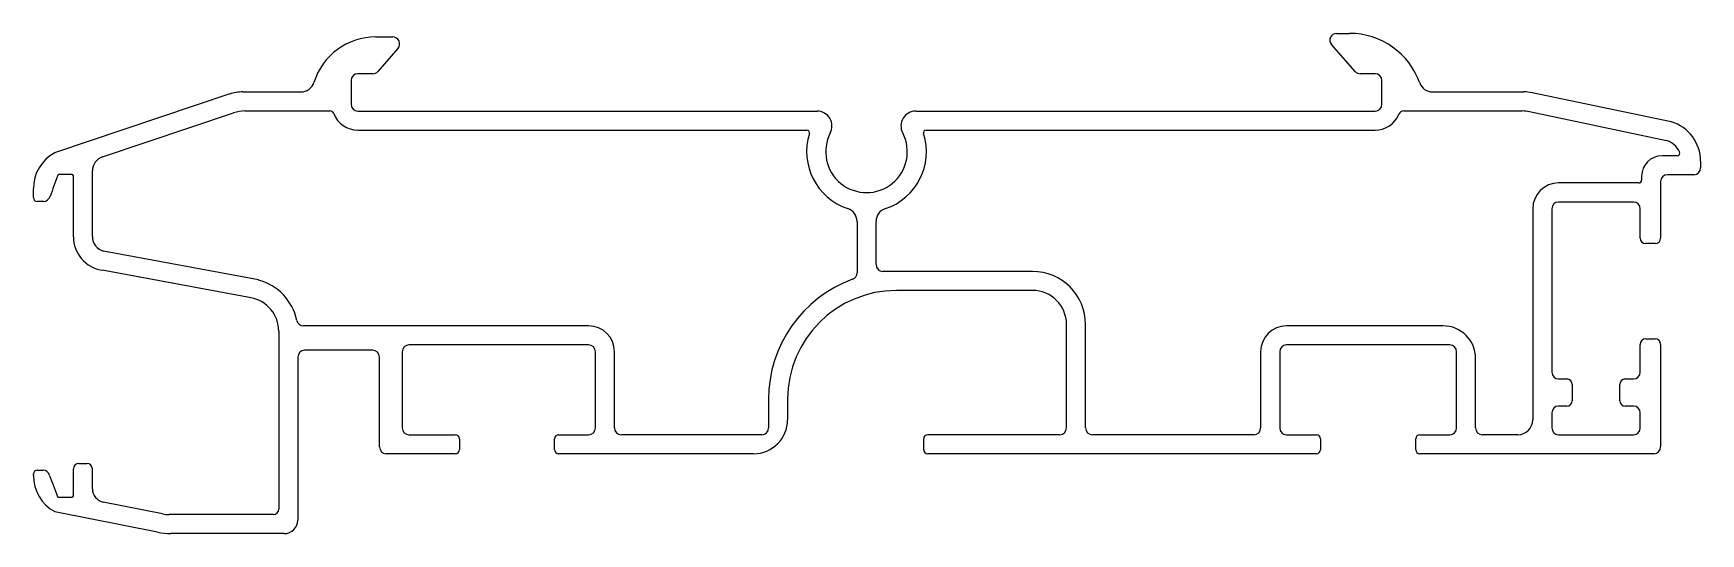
# Model space of a CAD drawing. Extents: x 2057 to 2179, y 1613 to 1650.
import ezdxf

# ---------------------------------------------------------------- set-up
doc = ezdxf.new("R2010")
doc.units = 0
doc.layers.get('0').update_dxf_attribs({"linetype": 'CONTINUOUS'})

msp = doc.modelspace()

# ---------------------------------------------------------------- linework, layer by layer
for p, q in [((2081.69, 1649.25), (2082.93, 1649.25)), ((2083.32, 1648.4), (2081.84, 1646.72)), ((2153.67, 1646.72), (2151.93, 1648.7)), ((2152.3, 1649.51), (2153.26, 1649.51)), ((2079.87, 1646.05), (2079.87, 1644.3)), ((2081.46, 1646.55), (2080.37, 1646.55)), ((2155.14, 1646.55), (2154.05, 1646.55)), ((2155.64, 1644.3), (2155.64, 1646.05)), ((2070.95, 1645.06), (2058.08, 1640.73)), ((2071.91, 1645.21), (2076.19, 1645.21)), ((2159.36, 1645.21), (2166.07, 1645.21)), ((2176.9, 1643.01), (2166.68, 1645.15)), ((2061.61, 1640.44), (2071.24, 1643.68)), ((2072.07, 1643.81), (2078.32, 1643.81)), ((2080.37, 1643.8), (2114.12, 1643.8)), ((2121.39, 1643.8), (2155.14, 1643.8)), ((2157.26, 1643.81), (2165.96, 1643.81)), ((2166.5, 1643.76), (2176.55, 1641.65)), ((2080.37, 1642.4), (2113.37, 1642.4)), ((2122.14, 1642.4), (2155.14, 1642.4)), ((2177.34, 1640.52), (2176.23, 1640.52)), ((2179.07, 1640.12), (2179.07, 1639.62)), ((2059.36, 1639.15), (2058.42, 1639.15)), ((2059.46, 1634.57), (2059.46, 1639.05)), ((2060.86, 1634.58), (2060.86, 1639.4)), ((2174.73, 1639.02), (2174.73, 1638.72)), ((2176.13, 1638.62), (2176.13, 1634.46)), ((2178.57, 1639.12), (2176.63, 1639.12)), ((2056.52, 1637.45), (2056.52, 1638.1)), ((2174.53, 1638.52), (2168.63, 1638.52)), ((2057.28, 1637.15), (2056.82, 1637.15)), ((2166.73, 1636.62), (2166.73, 1621.12)), ((2168.13, 1636.62), (2168.13, 1624.62)), ((2174.13, 1637.12), (2168.63, 1637.12)), ((2174.63, 1634.46), (2174.63, 1636.62)), ((2117.06, 1635.69), (2117.06, 1631.91)), ((2118.46, 1632.52), (2118.46, 1635.69)), ((2175.73, 1634.06), (2175.03, 1634.06)), ((2073.07, 1631.39), (2061.68, 1633.51)), ((2072.52, 1630.08), (2061.57, 1632.1)), ((2129.96, 1632.02), (2118.96, 1632.02)), ((2129.96, 1630.62), (2119.96, 1630.62)), ((2074.56, 1627.62), (2074.56, 1614.55)), ((2097.33, 1628.02), (2076.37, 1628.02)), ((2132.46, 1620.52), (2132.46, 1628.12)), ((2133.86, 1620.52), (2133.86, 1628.12)), ((2160.13, 1628.02), (2148.63, 1628.02)), ((2097.33, 1626.62), (2084.13, 1626.62)), ((2160.63, 1626.62), (2148.63, 1626.62)), ((2174.63, 1624.62), (2174.63, 1626.66)), ((2175.03, 1627.06), (2175.73, 1627.06)), ((2176.13, 1626.66), (2176.13, 1619.12)), ((2075.96, 1625.72), (2075.96, 1613.75)), ((2081.46, 1626.22), (2076.46, 1626.22)), ((2081.96, 1619.12), (2081.96, 1625.72)), ((2083.63, 1626.12), (2083.63, 1620.52)), ((2097.83, 1620.52), (2097.83, 1626.12)), ((2099.23, 1620.52), (2099.23, 1626.12)), ((2146.73, 1626.12), (2146.73, 1620.52)), ((2148.13, 1626.12), (2148.13, 1620.52)), ((2161.13, 1620.52), (2161.13, 1626.12)), ((2162.53, 1620.52), (2162.53, 1625.62)), ((2168.63, 1624.12), (2169.23, 1624.12)), ((2173.53, 1624.12), (2174.13, 1624.12)), ((2110.56, 1622.62), (2110.56, 1620.52)), ((2111.96, 1622.62), (2111.96, 1621.12)), ((2169.63, 1623.72), (2169.63, 1622.52)), ((2173.13, 1622.52), (2173.13, 1623.72)), ((2168.13, 1621.62), (2168.13, 1620.52)), ((2169.23, 1622.12), (2168.63, 1622.12)), ((2174.13, 1622.12), (2173.53, 1622.12)), ((2174.63, 1620.52), (2174.63, 1621.62)), ((2084.13, 1620.02), (2087.53, 1620.02)), ((2087.83, 1619.72), (2087.83, 1618.92)), ((2094.83, 1618.92), (2094.83, 1619.72)), ((2095.13, 1620.02), (2097.33, 1620.02)), ((2110.06, 1620.02), (2099.73, 1620.02)), ((2121.96, 1618.92), (2121.96, 1619.72)), ((2131.96, 1620.02), (2122.26, 1620.02)), ((2146.23, 1620.02), (2134.36, 1620.02)), ((2148.63, 1620.02), (2150.83, 1620.02)), ((2151.13, 1619.72), (2151.13, 1618.92)), ((2158.13, 1618.92), (2158.13, 1619.72)), ((2158.43, 1620.02), (2160.63, 1620.02)), ((2165.63, 1620.02), (2163.03, 1620.02)), ((2168.63, 1620.02), (2174.13, 1620.02)), ((2059.86, 1617.91), (2060.46, 1617.91)), ((2087.53, 1618.62), (2082.46, 1618.62)), ((2109.46, 1618.62), (2095.13, 1618.62)), ((2150.83, 1618.62), (2122.26, 1618.62)), ((2175.63, 1618.62), (2158.43, 1618.62)), ((2056.52, 1617.01), (2056.52, 1617.12)), ((2056.82, 1617.42), (2057.24, 1617.42)), ((2059.46, 1615.52), (2059.46, 1617.51)), ((2060.86, 1616.05), (2060.86, 1617.51)), ((2058.38, 1615.42), (2059.36, 1615.42)), ((2065.64, 1612.85), (2058.1, 1614.36)), ((2066.02, 1614.2), (2061.66, 1615.07)), ((2074.16, 1614.15), (2066.51, 1614.15)), ((2074.96, 1612.75), (2066.62, 1612.75))]:
    msp.add_line(p, q)
for centre, radius, start, end in [((2081.69, 1644.48), 4.77, 90, 162.5424), ((2082.93, 1648.74), 0.513, 318.641, 90), ((2152.3, 1649.02), 0.49, 90, 221.359), ((2153.26, 1644.03), 5.48, 19.701, 89.9613), ((2076.19, 1646.21), 1, 270, 342.5424), ((2080.37, 1646.05), 0.5, 90, 180), ((2081.46, 1647.05), 0.5, 270, 318.641), ((2154.05, 1647.05), 0.5, 221.359, 270), ((2155.14, 1646.05), 0.5, 0, 90), ((2159.36, 1646.21), 1, 199.701, 270), ((2071.91, 1642.21), 3, 90, 108.5929), ((2166.07, 1642.21), 3, 78.1434, 90), ((2072.07, 1641.21), 2.6, 90, 108.5929), ((2078.32, 1643.51), 0.3, 21.006, 90), ((2080.37, 1644.3), 1.9, 201.006, 270), ((2080.37, 1644.3), 0.5, 180, 270), ((2114.12, 1642.7), 1.1, 332.5131, 90), ((2121.39, 1642.7), 1.1, 90, 207.4869), ((2155.14, 1644.3), 0.5, 270, 0), ((2155.14, 1644.3), 1.9, 270, 337.2719), ((2157.26, 1643.41), 0.4, 90, 157.2719), ((2165.96, 1641.21), 2.6, 78.1434, 90), ((2113.37, 1642.2), 0.2, 342.3812, 90), ((2122.14, 1642.2), 0.2, 90, 197.6188), ((2176.07, 1640.12), 3, 0, 74.0191), ((2117.76, 1640.81), 4.4, 162.3812, 251.6504), ((2117.76, 1640.81), 3, 152.5131, 27.4869), ((2117.76, 1640.81), 4.4, 288.3496, 17.6188), ((2176.07, 1640.12), 1.6, 25.3189, 72.4949), ((2059.52, 1638.1), 3, 118.554, 180), ((2061.96, 1639.4), 1.1, 108.5929, 180), ((2176.23, 1639.02), 1.5, 90, 180), ((2177.34, 1640.72), 0.2, 270, 25.3189), ((2095.17, 1624.48), 39.63, 158.3724, 160.7664), ((2058.42, 1639.05), 0.1, 90, 158.3724), ((2059.36, 1639.05), 0.1, 0, 90), ((2174.53, 1638.72), 0.2, 270, 0), ((2176.63, 1638.62), 0.5, 90, 180), ((2178.57, 1639.62), 0.5, 270, 0), ((2056.82, 1637.45), 0.3, 180, 270), ((2057.22, 1637.7), 0.549, 275.494, 342.9441), ((2168.63, 1636.62), 1.9, 90, 180), ((2116.06, 1635.69), 1, 0, 71.6504), ((2119.46, 1635.69), 1, 108.3496, 180), ((2168.63, 1636.62), 0.5, 90, 180), ((2174.13, 1636.62), 0.5, 0, 90), ((2061.96, 1634.57), 2.5, 180, 260.8962), ((2061.96, 1634.58), 1.1, 180, 255.3284), ((2175.03, 1634.46), 0.4, 180, 270), ((2175.73, 1634.46), 0.4, 270, 0), ((2118.96, 1632.52), 0.5, 180, 270), ((2072.06, 1627.62), 3.9, 11.7945, 74.9382), ((2119.96, 1622.62), 9.4, 110.1221, 180), ((2116.56, 1631.91), 0.5, 290.1221, 360), ((2129.96, 1628.12), 3.9, 0, 90), ((2072.06, 1627.62), 2.5, 0, 79.545), ((2119.96, 1622.62), 8, 90, 180), ((2129.96, 1628.12), 2.5, 0, 90), ((2076.37, 1628.52), 0.5, 191.7945, 270), ((2097.33, 1626.12), 1.9, 0, 90), ((2148.63, 1626.12), 1.9, 90, 180), ((2160.13, 1625.62), 2.4, 0, 90), ((2084.13, 1626.12), 0.5, 90, 180), ((2097.33, 1626.12), 0.5, 0, 90), ((2148.63, 1626.12), 0.5, 90, 180), ((2160.63, 1626.12), 0.5, 0, 90), ((2175.03, 1626.66), 0.4, 90, 180), ((2175.73, 1626.66), 0.4, 0, 90), ((2076.46, 1625.72), 0.5, 90, 180), ((2081.46, 1625.72), 0.5, 0, 90), ((2168.63, 1624.62), 0.5, 180, 270), ((2169.23, 1623.72), 0.4, 0, 90), ((2173.53, 1623.72), 0.4, 90, 180), ((2174.13, 1624.62), 0.5, 270, 0), ((2168.63, 1621.62), 0.5, 90, 180), ((2169.23, 1622.52), 0.4, 270, 0), ((2173.53, 1622.52), 0.4, 180, 270), ((2174.13, 1621.62), 0.5, 0, 90), ((2084.13, 1620.52), 0.5, 180, 270), ((2097.33, 1620.52), 0.5, 270, 360), ((2099.73, 1620.52), 0.5, 180, 270), ((2109.46, 1621.12), 2.5, 270, 0), ((2110.06, 1620.52), 0.5, 270, 360), ((2131.96, 1620.52), 0.5, 270, 0), ((2134.36, 1620.52), 0.5, 180, 270), ((2146.23, 1620.52), 0.5, 270, 360), ((2148.63, 1620.52), 0.5, 180, 270), ((2160.63, 1620.52), 0.5, 270, 0), ((2163.03, 1620.52), 0.5, 180, 270), ((2165.63, 1621.12), 1.1, 270, 360), ((2168.63, 1620.52), 0.5, 180, 270), ((2174.13, 1620.52), 0.5, 270, 0), ((2082.46, 1619.12), 0.5, 180, 270), ((2087.53, 1619.72), 0.3, 0, 90), ((2087.53, 1618.92), 0.3, 270, 0), ((2095.13, 1619.72), 0.3, 90, 180), ((2095.13, 1618.92), 0.3, 180, 270), ((2122.26, 1619.72), 0.3, 90, 180), ((2122.26, 1618.92), 0.3, 180, 270), ((2150.83, 1619.72), 0.3, 0, 90), ((2150.83, 1618.92), 0.3, 270, 0), ((2158.43, 1619.72), 0.3, 90, 180), ((2158.43, 1618.92), 0.3, 180, 270), ((2175.63, 1619.12), 0.5, 270, 0), ((2059.86, 1617.51), 0.4, 90, 180), ((2060.46, 1617.51), 0.4, 0, 90), ((2056.82, 1617.12), 0.3, 90, 180), ((2059.52, 1617.01), 3, 179.9977, 241.831), ((2057.19, 1616.87), 0.549, 16.909, 84.5145), ((2095.17, 1629.98), 39.63, 199.0724, 201.4614), ((2058.38, 1615.52), 0.1, 201.4614, 270), ((2059.36, 1615.52), 0.1, 270, 360), ((2061.86, 1616.05), 1, 180, 258.6245), ((2066.51, 1616.65), 2.5, 258.6245, 270), ((2074.16, 1614.55), 0.4, 270, 0), ((2066.62, 1617.75), 5, 258.6245, 270), ((2074.96, 1613.75), 1, 270, 0)]:
    msp.add_arc(centre, radius, start, end)

doc.saveas('drawing.dxf')
